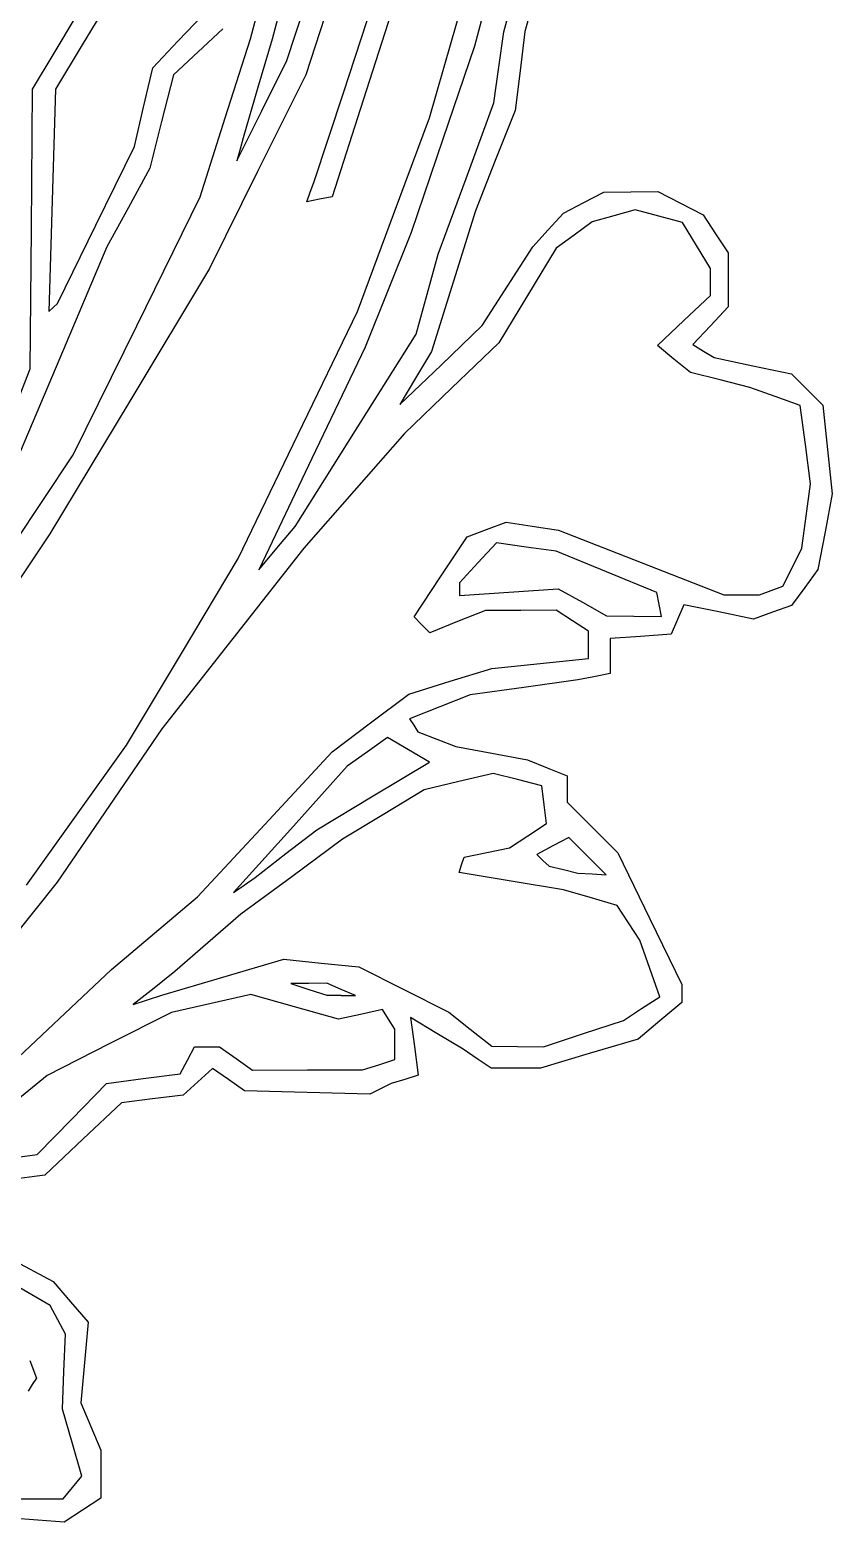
# Model space of a CAD drawing. Extents: x 6 to 570, y 20 to 823.
# Drawn here: x 488 to 564.1, y 97.1 to 238.6 of the extents above; entities that cross this region are included whole.
import ezdxf

# ---------------------------------------------------------------- set-up
doc = ezdxf.new("R2010")
doc.units = 0
doc.layers.add('Layer_1', color=7, linetype='CONTINUOUS')

msp = doc.modelspace()

# ---------------------------------------------------------------- linework, layer by layer
at = {"layer": 'Layer_1', "color": 7}
for points in [[(509.967405, 230.973581), (512.329027, 235.735811), (514.02462, 240.838174), (515.720295, 245.940536), (519.185483, 265.897361), (522.65067, 285.854104), (523.050825, 290.143706), (523.451783, 294.433391), (521.950718, 294.909874), (520.449585, 295.386364), (518.91453, 295.000676), (517.379482, 294.615784), (516.412447, 292.728559), (515.445412, 290.841401), (515.445412, 272.813029), (515.445412, 254.784739), (513.19434, 246.280751), (510.943357, 237.776839), (509.568052, 233.097934), (508.192822, 228.419029), (507.899542, 227.315231), (507.606255, 226.211509)], [(545.259037, 183.050186), (547.860113, 183.009986), (547.63995, 184.147211), (547.419788, 185.284354), (542.657633, 187.240691), (537.895403, 189.197021), (535.051253, 189.590749), (532.207193, 189.984476), (530.45913, 188.098369), (528.71115, 186.212186), (528.71115, 185.600704), (528.71115, 184.989221), (533.397772, 185.314646), (538.08447, 185.640079), (540.371055, 184.363519), (542.657632, 183.086884), (545.258632, 183.046684)], [(508.302428, 157.543436), (509.322577, 158.267411), (512.256315, 160.525144), (515.190052, 162.782959), (520.521817, 165.987484), (525.853665, 169.192009), (523.874992, 170.360816), (521.89632, 171.529616), (519.97896, 170.164354), (518.0616, 168.799009), (512.671898, 162.808916), (507.282195, 156.818824)], [(534.218565, 142.223816), (536.664165, 142.191641), (540.47109, 143.447621), (544.278015, 144.703526), (545.99016, 145.825406), (547.702388, 146.947204), (546.758003, 149.623894), (545.813625, 152.300584), (544.736505, 153.944426), (543.659385, 155.588276), (541.117763, 156.344389), (538.576148, 157.100501), (533.621633, 157.913501), (528.667118, 158.726344), (528.910583, 159.455944), (529.154048, 160.185544), (531.297128, 160.624264), (533.440275, 161.062181), (535.199183, 162.214676), (536.95809, 163.367081), (536.74677, 165.156041), (536.535443, 166.945009), (534.227408, 167.538806), (531.919373, 168.132611), (528.643658, 167.346769), (525.368018, 166.560919), (521.491268, 164.226529), (517.614593, 161.892056), (512.801423, 158.334626), (507.98817, 154.777279), (504.859253, 152.055986), (501.73026, 149.334701), (499.743878, 147.765506), (497.757488, 146.196311), (499.118093, 146.643064), (500.478773, 147.089021), (506.2614, 148.794019), (512.044103, 150.499084), (515.602178, 150.137501), (519.160328, 149.775919), (523.425825, 147.622481), (527.691323, 145.469126), (529.732268, 143.862161), (531.773213, 142.255196), (534.218805, 142.223021)], [(541.281923, 158.598866), (542.6271, 158.518511), (540.856778, 160.288751), (539.086538, 162.059066), (537.567728, 161.246224), (536.04891, 160.433381), (536.632268, 159.882169), (537.215625, 159.330949), (538.576305, 159.003919), (539.93691, 158.676889)], [(517.486357, 147.070174), (518.847038, 147.054124), (517.486357, 147.639094), (516.125753, 148.224056), (514.42494, 148.208006), (512.724203, 148.191956), (514.42494, 147.647171), (516.125753, 147.102386), (517.486357, 147.086336)]]:
    msp.add_lwpolyline(points, close=True, dxfattribs=at)
for points in [[(538.362504, 250.730456), (534.924961, 238.484786), (534.455701, 234.743029), (533.986449, 231.001346), (532.102756, 226.239116), (530.219056, 221.476886), (528.135849, 214.808539), (526.052634, 208.140191), (524.553346, 205.624286), (523.054051, 203.108381), (526.962301, 206.850139), (530.870476, 210.591896), (533.265129, 214.333579), (535.659781, 218.075336), (537.115441, 219.670729), (538.571184, 221.266039), (540.492001, 222.265219), (542.412901, 223.264399), (544.966006, 223.296499), (547.519119, 223.328674), (549.671754, 222.215471), (551.824471, 221.102276), (553.005969, 219.299089), (554.187466, 217.495909), (554.187466, 214.929544), (554.187466, 212.363179), (552.519999, 210.588191), (550.852449, 208.813219), (551.855079, 208.186466), (552.857799, 207.559721), (556.529326, 206.792359), (560.200861, 206.024996), (561.689949, 204.535909), (563.178954, 203.046904), (563.617674, 198.846656), (564.056394, 194.646409), (563.383044, 191.050324), (562.708891, 187.454246), (561.455319, 185.753509), (560.201739, 184.052696), (558.394944, 183.409076), (556.588141, 182.765456), (553.293624, 183.440419), (549.999106, 184.115374), (549.387631, 182.723269), (548.776149, 181.331329), (545.884756, 181.122416), (542.993446, 180.913496), (542.993446, 179.264756), (542.993446, 177.616091), (541.462734, 177.302711), (539.932029, 176.989339), (534.829666, 176.290279), (529.727304, 175.591211), (526.854954, 174.453664), (523.982686, 173.316206), (524.369979, 172.689454), (524.757279, 172.062709), (526.562071, 171.375701), (528.366856, 170.688686), (531.768406, 170.055514), (535.169956, 169.422334), (537.040876, 168.661399), (538.911714, 167.900471), (538.911714, 166.644964), (538.911714, 165.389621), (541.315366, 162.985886), (543.719101, 160.582234), (546.757944, 154.338551), (549.796779, 148.094944), (549.796779, 147.255664), (549.796779, 146.416391), (547.728031, 144.675641), (545.659284, 142.934891), (541.021599, 141.553714), (536.383914, 140.172544), (534.057481, 140.172544), (531.730966, 140.172544), (530.389081, 141.070961), (529.047121, 141.969379), (526.558449, 143.468906), (524.069709, 144.968524), (524.435311, 142.242739), (524.800906, 139.517029), (523.522426, 139.114466), (522.244029, 138.712706), (521.223556, 138.212914), (520.203084, 137.713121), (514.264254, 137.873831), (508.325424, 138.034534), (506.813919, 139.093256), (505.302414, 140.151971), (503.908704, 138.888836), (502.514919, 137.625701), (499.581744, 137.256889), (496.648644, 136.888069), (493.024846, 133.460966), (489.401199, 130.033789), (486.010501, 129.583819)], [(532.113743, 244.594826), (530.133465, 237.111386), (527.12532, 228.267266), (524.117175, 219.423229), (521.944778, 213.980651), (519.772373, 208.538164), (514.720958, 197.993306), (509.669453, 187.448366), (511.392045, 189.489311), (513.114638, 191.530256), (518.855318, 200.660111), (524.595998, 209.789884), (525.643463, 213.586046), (526.690935, 217.382284), (529.33725, 224.556199), (531.983573, 231.730121), (532.44399, 235.101056), (532.904408, 238.471991), (535.971128, 249.697189)], [(483.593895, 185.618884), (492.084142, 198.329794), (498.099142, 210.575464), (504.11415, 222.821134), (506.49498, 230.304566), (508.8759, 237.788006), (511.122787, 246.291994)], [(487.637775, 157.514539), (492.385703, 164.162074), (497.133638, 170.809526), (502.434383, 179.662969), (507.735135, 188.516494), (513.382208, 200.228059), (519.029198, 211.939706), (522.449625, 221.123959), (525.87006, 230.308211), (527.926508, 237.451519), (529.983045, 244.594826)], [(495.48666, 241.442749), (492.934748, 237.228356), (490.382933, 233.013964), (490.079198, 222.469106), (489.775463, 211.924256), (490.18044, 212.309141), (490.585418, 212.694026), (494.233403, 220.133111), (497.881313, 227.572114), (498.74799, 231.313871), (499.61475, 235.055554), (502.005068, 237.557074), (504.395385, 240.058601)], [(522.51198, 241.120616), (519.566513, 231.970676), (516.620963, 222.820819), (515.422995, 222.581366), (514.22502, 222.342716), (514.56411, 223.262104), (514.903193, 224.181499), (517.704998, 232.685411), (520.506795, 241.189399)], [(515.91555, 239.828951), (514.131015, 234.386456), (509.570947, 225.202204), (505.010955, 216.017959), (497.431905, 203.432156), (489.852922, 190.846271), (483.468225, 181.296979)], [(486.589433, 202.917311), (487.99527, 206.483981), (488.109375, 219.753821), (488.223473, 233.023736), (490.264418, 236.425369), (492.305363, 239.826911)], [(506.252573, 238.737581), (503.915363, 236.561239), (501.578243, 234.384904), (500.460945, 229.962799), (499.343573, 225.540776), (497.306888, 221.799019), (495.270195, 218.057344), (490.816598, 207.512411), (486.363, 196.967554)], [(485.259112, 139.683641), (495.714217, 149.518504), (499.796107, 152.967379), (503.877997, 156.416254), (510.260925, 163.296161), (516.64386, 170.176076), (520.272165, 172.915444), (523.900387, 175.654811), (527.835637, 176.866279), (531.77088, 178.077664), (536.363002, 178.557371), (540.955132, 179.037071), (540.955132, 180.327934), (540.955132, 181.618706), (539.42442, 182.607844), (537.893715, 183.596981), (534.53427, 183.588956), (531.174908, 183.580931), (528.537105, 182.525584), (525.899385, 181.470161), (525.151305, 182.218234), (524.403232, 182.966314), (526.920742, 186.758059), (529.43826, 190.549714), (531.28491, 191.258419), (533.131485, 191.967124), (535.619347, 191.575009), (538.107292, 191.182886), (545.94219, 188.119376), (553.777087, 185.055874), (555.474203, 185.055874), (557.1714, 185.055874), (558.272708, 185.478529), (559.373933, 185.901176), (560.280953, 187.689574), (561.187883, 189.477971), (561.597682, 192.539389), (562.007475, 195.600806), (561.515722, 199.314844), (561.024772, 203.028881), (558.643612, 203.883191), (556.262542, 204.737411), (553.43559, 205.450136), (550.608645, 206.162861), (549.044745, 207.429206), (547.48077, 208.695641), (550.000777, 211.072376), (552.520777, 213.449036), (552.517777, 214.729361), (552.514777, 216.009611), (551.182537, 218.194474), (549.85038, 220.379329), (547.613452, 220.973929), (545.376532, 221.568536), (543.335587, 221.001251), (541.294642, 220.433966), (539.593822, 219.184009), (537.893092, 217.933969), (535.171807, 213.454819), (532.450515, 208.975669), (527.96952, 204.668554), (523.4886, 200.361431), (518.71536, 194.918944), (513.942202, 189.476366), (507.20901, 180.922234), (500.475742, 172.368109), (495.517372, 165.086914), (490.55892, 157.805644), (483.659722, 149.219614)], [(485.377552, 131.557271), (488.645393, 131.971084), (491.933648, 135.346999), (495.221977, 138.722996), (498.72525, 139.187434), (502.22844, 139.651864), (502.908225, 140.921674), (503.588003, 142.191319), (504.773355, 142.191319), (505.958633, 142.191319), (507.525578, 141.093784), (509.092605, 139.996174), (514.310033, 140.004199), (519.527543, 140.012224), (521.058173, 140.499161), (522.588878, 140.985289), (522.580852, 142.436606), (522.572828, 143.888006), (521.987865, 144.811091), (521.402902, 145.734259), (519.31479, 145.275454), (517.22652, 144.816641), (513.070058, 145.982951), (508.91352, 147.149186), (505.157543, 146.308616), (501.401483, 145.468054), (495.499935, 142.474774), (489.598395, 139.481501), (483.815685, 134.763941)], [(486.150879, 122.079731), (490.170496, 119.957546), (491.832661, 118.025156), (493.494744, 116.092849), (493.148424, 112.271704), (492.802111, 108.450559), (493.746564, 106.204474), (494.691031, 103.958306), (494.691031, 101.670919), (494.691031, 99.383696), (492.962889, 98.251376), (491.234844, 97.119131), (486.238704, 97.496786)], [(485.024003, 99.337586), (488.074005, 99.337586), (491.12394, 99.337586), (492.014558, 100.410769), (492.905265, 101.483869), (491.975588, 104.662684), (491.045993, 107.841574), (491.199465, 111.399971), (491.352938, 114.958361), (490.628963, 116.310934), (489.904995, 117.663424), (487.026135, 119.333059)], [(487.9497, 112.441781), (488.579662, 110.784836), (488.194777, 110.161301), (487.809892, 109.537774)]]:
    msp.add_lwpolyline(points, dxfattribs=at)

doc.saveas('drawing.dxf')
